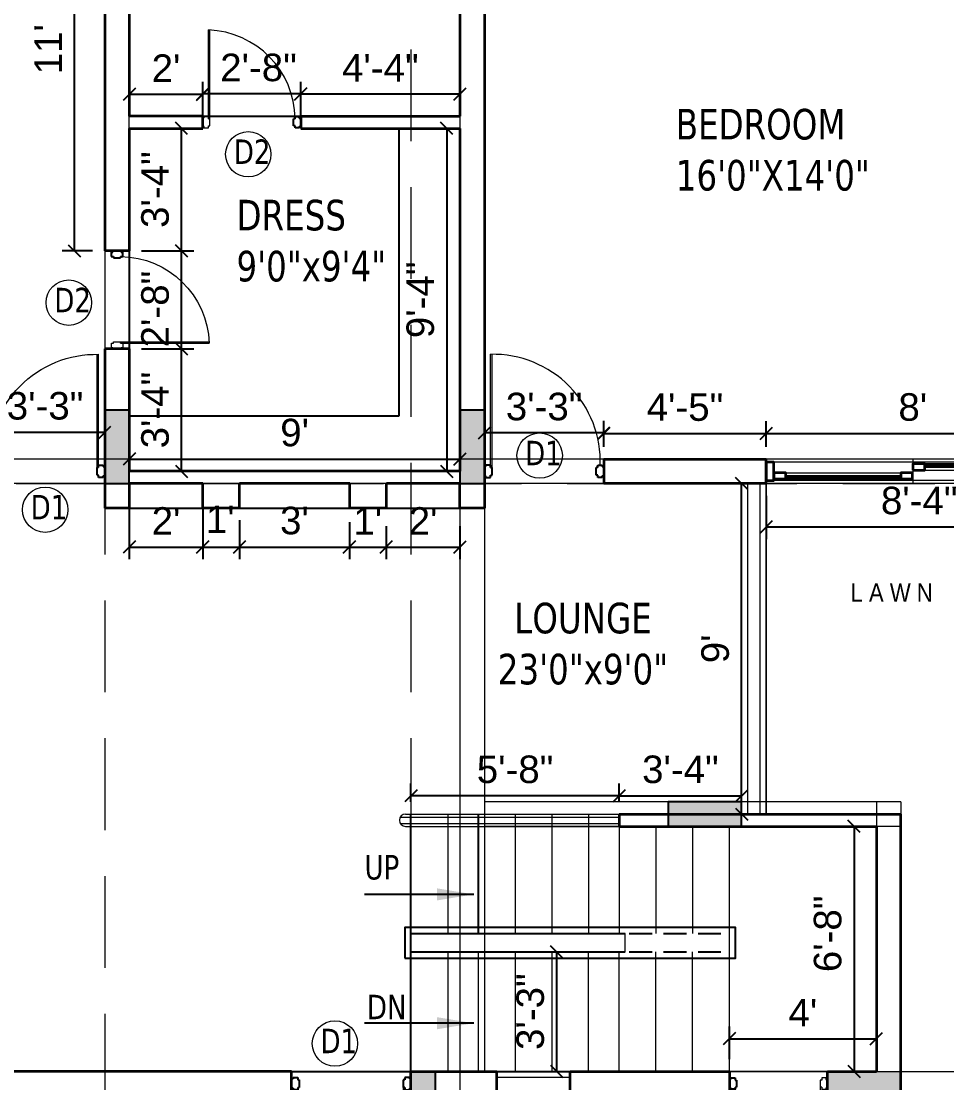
# Model space of a CAD drawing. Header units: inches. Extents: x 127248 to 130601, y 247968 to 250486.
# Drawn here: x 130085.7 to 130388, y 249843.5 to 250190.2 of the extents above; entities that cross this region are included whole.
import ezdxf

# ---------------------------------------------------------------- set-up
doc = ezdxf.new("R2010")
doc.units = ezdxf.units.IN
doc.header["$LTSCALE"] = 10
doc.header["$MEASUREMENT"] = 0
doc.header["$PDMODE"] = 35
doc.linetypes.add('DASHED2', pattern=[0.375, 0.25, -0.125])
doc.layers.get('0').update_dxf_attribs({"linetype": 'CONTINUOUS'})
doc.layers.get('Defpoints').update_dxf_attribs({"linetype": 'CONTINUOUS'})
for name, color, linetype, lineweight in [('beam', 1, 'CONTINUOUS', 20), ('elevation wall', 255, 'CONTINUOUS', 5), ('FACE LINE', 254, 'CONTINUOUS', 15), ('Frame', 35, 'CONTINUOUS', 25), ('l. trees plan', 94, 'CONTINUOUS', 18), ('wall final', 7, 'CONTINUOUS', 35), ('WALL HATCH', 250, 'CONTINUOUS', 35), ('walls', 7, 'CONTINUOUS', 15), ('window', 150, 'CONTINUOUS', 15)]:
    doc.layers.add(name, color=color, linetype=linetype, lineweight=lineweight)
for name, color, linetype, lineweight, true_color in [('dimention', 7, 'CONTINUOUS', 9, 0x242424), ('DOOR', 7, 'CONTINUOUS', 15, 0x994d00), ('glass window', 7, 'CONTINUOUS', 20, 0x148aff)]:
    doc.layers.add(name, color=color, linetype=linetype, lineweight=lineweight, true_color=true_color)
doc.layers.add('dimn', color=250, linetype='CONTINUOUS')
doc.layers.add('PRESENT', color=254, linetype='CONTINUOUS')
doc.styles.add('10', font='arial.ttf', dxfattribs={"height": 9})
doc.styles.add('SANJAY', font='impact.ttf', dxfattribs={"width": 0.9, "height": 18})
doc.dimstyles.new('FOOTING', dxfattribs={"dimscale": 4, "dimtxt": 18, "dimasz": 3, "dimexe": 1, "dimexo": 1, "dimgap": 2, "dimtad": 1, "dimdec": 0, "dimzin": 0, "dimdsep": 46, "dimlunit": 4, "dimtxsty": 'SANJAY', "dimblk": 'ARCHTICK', "dimcen": 0.09, "dimclrd": 8, "dimclre": 8, "dimclrt": 7, "dimaunit": 1, "dimazin": 0, "dimtfac": 1, "dimtdec": 0, "dimtofl": 0, "dimtmove": 0, "dimatfit": 0, "dimfxl": 1, "dimtolj": 1, "dimtzin": 0, "dimlwd": -1, "dimlwe": -1, "dimarcsym": 0})

# ---------------------------------------------------------------- blocks, each defined once
blk = doc.blocks.new('_ArchTick')
at = {"color": 0, "const_width": 0.15}
blk.add_lwpolyline([(-0.5, -0.5), (0.5, 0.5)], dxfattribs=at)
blk = doc.blocks.new('hgdb')
at = {"layer": 'DOOR'}
for p, q in [((136511.57, 254170.67), (136549.08, 254170.67)), ((136466.17, 254167.78), (136503.69, 254167.78)), ((136511.57, 254168.67), (136549.08, 254168.67)), ((136466.17, 254165.78), (136503.69, 254165.78))]:
    blk.add_line(p, q, dxfattribs=at)
at = {"layer": 'elevation wall'}
for p, q in [((136555.53, 254172.28), (136459.73, 254172.28)), ((136555.53, 254172.28), (136459.73, 254172.28)), ((136555.53, 254172.28), (136459.73, 254172.28)), ((136555.53, 254171.28), (136459.73, 254171.28)), ((136507.63, 254172.28), (136507.63, 254164.28)), ((136555.53, 254165.28), (136459.73, 254165.28)), ((136555.53, 254164.28), (136459.73, 254164.28)), ((136555.53, 254164.28), (136459.73, 254164.28)), ((136555.53, 254164.28), (136459.73, 254164.28))]:
    blk.add_line(p, q, dxfattribs=at)
at = {"layer": 'wall final'}
for points in [[(136459.73, 254165.28), (136462.26, 254165.28), (136462.26, 254171.28), (136459.73, 254171.28)], [(136507.67, 254168.67), (136511.57, 254168.67), (136511.57, 254170.67), (136507.67, 254170.67)], [(136552.97, 254170.78), (136549.07, 254170.78), (136549.07, 254168.78), (136552.97, 254168.78)], [(136555.51, 254171.28), (136552.99, 254171.28), (136552.99, 254165.28), (136555.51, 254165.28)], [(136462.28, 254165.78), (136466.17, 254165.78), (136466.17, 254167.78), (136462.28, 254167.78)], [(136503.69, 254165.78), (136507.59, 254165.78), (136507.59, 254167.78), (136503.69, 254167.78)]]:
    blk.add_lwpolyline(points, close=True, dxfattribs=at)
at = {"layer": 'walls', "color": 7}
for p, q in [((136459.73, 254164.28), (136459.73, 254172.28)), ((136555.53, 254164.28), (136555.53, 254172.28))]:
    blk.add_line(p, q, dxfattribs=at)
at = {"layer": 'window'}
for points in [[(136511.57, 254168.67), (136549.08, 254168.67), (136549.08, 254170.67), (136511.57, 254170.67)], [(136466.17, 254167.78), (136503.69, 254167.78), (136503.69, 254165.78), (136466.17, 254165.78)], [(136511.57, 254169.57), (136549.08, 254169.57), (136549.08, 254170.17), (136511.57, 254170.17)], [(136511.57, 254169.87), (136549.08, 254169.87), (136549.08, 254170.07), (136511.57, 254170.07)], [(136466.17, 254166.88), (136503.69, 254166.88), (136503.69, 254166.28), (136466.17, 254166.28)], [(136466.17, 254166.58), (136503.69, 254166.58), (136503.69, 254166.38), (136466.17, 254166.38)]]:
    blk.add_lwpolyline(points, close=True, dxfattribs=at)
blk = doc.blocks.new('_Oblique')
at = {"color": 0, "linetype": 'ByBlock', "lineweight": -2}
blk.add_line((-0.5, -0.5), (0.5, 0.5), dxfattribs=at)
blk = doc.blocks.new('*D57')
at = {"layer": 'Defpoints', "color": 0, "transparency": 16777216}
for p in [(130424.82, 250055.55), (130329.02, 250047.22), (130424.82, 250047.22)]:
    blk.add_point(p, dxfattribs=at)
at = {"layer": 'dimn', "color": 8, "transparency": 16777216}
for p, q in [((130329.02, 250051.22), (130329.02, 250059.55)), ((130424.82, 250051.22), (130424.82, 250059.55)), ((130329.02, 250055.55), (130424.82, 250055.55))]:
    blk.add_line(p, q, dxfattribs=at)
at = {"layer": 'dimn', "color": 8, "transparency": 16777216, "xscale": 4, "yscale": 4, "zscale": 4, "rotation": 180}
blk.add_blockref('_Oblique', (130329.02, 250055.55), dxfattribs=at)
at = {"layer": 'dimn', "color": 8, "transparency": 16777216, "xscale": 4, "yscale": 4, "zscale": 4}
blk.add_blockref('_Oblique', (130424.82, 250055.55), dxfattribs=at)
at = {"layer": 'dimn', "color": 181, "transparency": 16777216, "insert": (130376.92, 250064.15), "char_height": 9, "attachment_point": 5, "style": '10'}
blk.add_mtext("\\A1;8'", dxfattribs=at)
blk = doc.blocks.new('*D58')
at = {"layer": 'Defpoints', "color": 0, "transparency": 16777216}
for p in [(130329.02, 250055.55), (130276.01, 250047.22), (130329.02, 250047.22)]:
    blk.add_point(p, dxfattribs=at)
at = {"layer": 'dimn', "color": 8, "transparency": 16777216}
for p, q in [((130276.01, 250051.22), (130276.01, 250059.55)), ((130329.02, 250051.22), (130329.02, 250059.55)), ((130276.01, 250055.55), (130329.02, 250055.55))]:
    blk.add_line(p, q, dxfattribs=at)
at = {"layer": 'dimn', "color": 8, "transparency": 16777216, "xscale": 4, "yscale": 4, "zscale": 4, "rotation": 180}
blk.add_blockref('_Oblique', (130276.01, 250055.55), dxfattribs=at)
at = {"layer": 'dimn', "color": 8, "transparency": 16777216, "xscale": 4, "yscale": 4, "zscale": 4}
blk.add_blockref('_Oblique', (130329.02, 250055.55), dxfattribs=at)
at = {"layer": 'dimn', "color": 181, "transparency": 16777216, "insert": (130302.51, 250064.13), "char_height": 9, "attachment_point": 5, "style": '10'}
blk.add_mtext('\\A1;4\'-5"', dxfattribs=at)
blk = doc.blocks.new('*D59')
at = {"layer": 'Defpoints', "color": 0, "transparency": 16777216}
for p in [(130237.02, 250055.72), (130237.02, 250047.22), (130276.01, 250047.22)]:
    blk.add_point(p, dxfattribs=at)
at = {"layer": 'dimn', "color": 8, "transparency": 16777216}
for p, q in [((130237.02, 250051.22), (130237.02, 250059.72)), ((130276.01, 250051.22), (130276.01, 250059.72)), ((130276.01, 250055.72), (130237.02, 250055.72))]:
    blk.add_line(p, q, dxfattribs=at)
at = {"layer": 'dimn', "color": 8, "transparency": 16777216, "xscale": 4, "yscale": 4, "zscale": 4, "rotation": 180}
blk.add_blockref('_Oblique', (130237.02, 250055.72), dxfattribs=at)
at = {"layer": 'dimn', "color": 8, "transparency": 16777216, "xscale": 4, "yscale": 4, "zscale": 4}
blk.add_blockref('_Oblique', (130276.01, 250055.72), dxfattribs=at)
at = {"layer": 'dimn', "color": 181, "transparency": 16777216, "insert": (130256.51, 250064.31), "char_height": 9, "attachment_point": 5, "style": '10'}
blk.add_mtext('\\A1;3\'-3"', dxfattribs=at)
blk = doc.blocks.new('*D71')
at = {"layer": 'Defpoints', "color": 0, "transparency": 16777216}
for p in [(130365.02, 249857.88), (130317.02, 249847.22), (130365.02, 249847.22)]:
    blk.add_point(p, dxfattribs=at)
at = {"layer": 'dimn', "color": 8, "transparency": 16777216}
for p, q in [((130317.02, 249851.22), (130317.02, 249861.88)), ((130365.02, 249851.22), (130365.02, 249861.88)), ((130317.02, 249857.88), (130365.02, 249857.88))]:
    blk.add_line(p, q, dxfattribs=at)
at = {"layer": 'dimn', "color": 8, "transparency": 16777216, "xscale": 4, "yscale": 4, "zscale": 4, "rotation": 180}
blk.add_blockref('_Oblique', (130317.02, 249857.88), dxfattribs=at)
at = {"layer": 'dimn', "color": 8, "transparency": 16777216, "xscale": 4, "yscale": 4, "zscale": 4}
blk.add_blockref('_Oblique', (130365.02, 249857.88), dxfattribs=at)
at = {"layer": 'dimn', "color": 181, "transparency": 16777216, "insert": (130341.02, 249866.38), "char_height": 9, "attachment_point": 5, "style": '10'}
blk.add_mtext("\\A1;4'", dxfattribs=at)
blk = doc.blocks.new('*D72')
at = {"layer": 'Defpoints', "color": 0, "transparency": 16777216}
for p in [(130365.02, 249927.22), (130357.74, 249847.22), (130365.02, 249847.22)]:
    blk.add_point(p, dxfattribs=at)
at = {"layer": 'dimn', "color": 8, "transparency": 16777216}
for p, q in [((130361.02, 249927.22), (130353.74, 249927.22)), ((130357.74, 249927.22), (130357.74, 249847.22)), ((130361.02, 249847.22), (130353.74, 249847.22))]:
    blk.add_line(p, q, dxfattribs=at)
at = {"layer": 'dimn', "color": 8, "transparency": 16777216, "xscale": 4, "yscale": 4, "zscale": 4}
for p, rotation in [((130357.74, 249927.22), 90), ((130357.74, 249847.22), 270)]:
    blk.add_blockref('_Oblique', p, dxfattribs=dict(at, rotation=rotation))
at = {"layer": 'dimn', "color": 181, "transparency": 16777216, "insert": (130349.15, 249892.13), "char_height": 9, "attachment_point": 5, "rotation": 90, "style": '10'}
blk.add_mtext('\\A1;6\'-8"', dxfattribs=at)
blk = doc.blocks.new('*D73')
at = {"layer": 'Defpoints', "color": 0, "transparency": 16777216}
for p in [(130213.02, 249886.22), (130260.61, 249886.22), (130213.02, 249847.22)]:
    blk.add_point(p, dxfattribs=at)
at = {"layer": 'dimn', "color": 8, "transparency": 16777216}
for p, q in [((130217.02, 249886.22), (130264.61, 249886.22)), ((130260.61, 249847.22), (130260.61, 249886.22)), ((130217.02, 249847.22), (130264.61, 249847.22))]:
    blk.add_line(p, q, dxfattribs=at)
at = {"layer": 'dimn', "color": 8, "transparency": 16777216, "xscale": 4, "yscale": 4, "zscale": 4}
for p, rotation in [((130260.61, 249886.22), 90), ((130260.61, 249847.22), 270)]:
    blk.add_blockref('_Oblique', p, dxfattribs=dict(at, rotation=rotation))
at = {"layer": 'dimn', "color": 181, "transparency": 16777216, "insert": (130252.01, 249866.72), "char_height": 9, "attachment_point": 5, "rotation": 90, "style": '10'}
blk.add_mtext('\\A1;3\'-3"', dxfattribs=at)
blk = doc.blocks.new('*D74')
at = {"layer": 'Defpoints', "color": 0, "transparency": 16777216}
for p in [(130213.02, 249937.22), (130213.02, 249931.22), (130281.02, 249931.22)]:
    blk.add_point(p, dxfattribs=at)
at = {"layer": 'dimn', "color": 8, "transparency": 16777216}
for p, q in [((130213.02, 249935.22), (130213.02, 249941.22)), ((130281.02, 249935.22), (130281.02, 249941.22)), ((130281.02, 249937.22), (130213.02, 249937.22))]:
    blk.add_line(p, q, dxfattribs=at)
at = {"layer": 'dimn', "color": 8, "transparency": 16777216, "xscale": 4, "yscale": 4, "zscale": 4, "rotation": 180}
blk.add_blockref('_Oblique', (130213.02, 249937.22), dxfattribs=at)
at = {"layer": 'dimn', "color": 8, "transparency": 16777216, "xscale": 4, "yscale": 4, "zscale": 4}
blk.add_blockref('_Oblique', (130281.02, 249937.22), dxfattribs=at)
at = {"layer": 'dimn', "color": 181, "transparency": 16777216, "insert": (130247.02, 249945.81), "char_height": 9, "attachment_point": 5, "style": '10'}
blk.add_mtext('\\A1;5\'-8"', dxfattribs=at)
blk = doc.blocks.new('frame')
at = {"layer": 'Frame'}
for p, q in [((127209.08, 247586.17), (127209.08, 247583.17)), ((127209.58, 247586.17), (127209.08, 247586.17)), ((127209.58, 247586.67), (127209.58, 247586.17)), ((127209.58, 247586.67), (127211.08, 247586.67)), ((127211.08, 247586.67), (127211.08, 247585.92)), ((127211.08, 247585.92), (127211.58, 247585.92)), ((127211.58, 247585.92), (127211.58, 247583.42)), ((127209.58, 247583.17), (127209.08, 247583.17)), ((127209.58, 247583.17), (127209.58, 247582.67)), ((127211.08, 247582.67), (127209.58, 247582.67)), ((127211.08, 247583.42), (127211.08, 247582.67)), ((127211.08, 247583.42), (127211.58, 247583.42))]:
    blk.add_line(p, q, dxfattribs=at)
blk = doc.blocks.new('DSGS')
at = {"layer": 'DOOR'}
for p, q in [((145848.8, 255487.06), (145848.8, 255516.05)), ((145848.8, 255487.06), (145848.8, 255516.05)), ((145849.27, 255487.06), (145849.27, 255516.05)), ((145849.27, 255487.06), (145849.27, 255516.05)), ((145846.94, 255484.51), (145846.94, 255487.3)), ((145847.41, 255487.3), (145846.94, 255487.3)), ((145847.41, 255487.3), (145847.41, 255487.76)), ((145848.8, 255487.76), (145847.41, 255487.76)), ((145848.8, 255487.06), (145848.8, 255487.76)), ((145848.8, 255487.06), (145849.27, 255487.06)), ((145848.8, 255484.05), (145848.8, 255484.74)), ((145848.8, 255484.74), (145849.27, 255484.74)), ((145849.27, 255484.74), (145849.27, 255487.06)), ((145847.41, 255484.51), (145846.94, 255484.51)), ((145847.41, 255484.05), (145847.41, 255484.51)), ((145847.41, 255484.05), (145848.8, 255484.05))]:
    blk.add_line(p, q, dxfattribs=at)
blk.add_arc((145847.73, 255486.71), 29.36, 0.6988, 87.9023, dxfattribs=at)
blk.add_arc((145847.73, 255486.71), 29.36, 0.6988, 87.9023, dxfattribs=at)
at = {"layer": 'DOOR', "xscale": 0.928183188836556, "yscale": 0.928183188836556, "zscale": 0.928183188836556, "rotation": 180}
blk.add_blockref('frame', (263952.27, 485289.83), dxfattribs=at)
blk = doc.blocks.new('rgg')
at = {"layer": 'DOOR'}
for p, q in [((137132.11, 254652.55), (137132.11, 254615.6)), ((137132.61, 254652.55), (137132.61, 254615.6))]:
    blk.add_line(p, q, dxfattribs=at)
blk.add_arc((137131.87, 254650.7), 35.11, 177.8373, 271.2029, dxfattribs=at)
at = {"layer": 'DOOR', "xscale": 1.005382328876294, "yscale": 1.005382328876294, "zscale": 1.005382328876294}
blk.add_blockref('frame', (9201.86, 5736.55), dxfattribs=at)
at = {"layer": 'DOOR', "extrusion": (0, 0, -1), "xscale": 1.005382328876294, "yscale": 1.005382328876294, "zscale": -1.005382328905398}
blk.add_blockref('frame', (-265028.38, 5736.55), dxfattribs=at)
blk = doc.blocks.new('*D96')
at = {"layer": 'Defpoints', "color": 0, "transparency": 16777216}
for p in [(130145.02, 250166.37), (130121.02, 250155.22), (130145.02, 250155.22)]:
    blk.add_point(p, dxfattribs=at)
at = {"layer": 'dimn', "color": 8, "transparency": 16777216}
for p, q in [((130121.02, 250159.22), (130121.02, 250170.37)), ((130145.02, 250159.22), (130145.02, 250170.37)), ((130121.02, 250166.37), (130145.02, 250166.37))]:
    blk.add_line(p, q, dxfattribs=at)
at = {"layer": 'dimn', "color": 8, "transparency": 16777216, "xscale": 4, "yscale": 4, "zscale": 4, "rotation": 180}
blk.add_blockref('_Oblique', (130121.02, 250166.37), dxfattribs=at)
at = {"layer": 'dimn', "color": 8, "transparency": 16777216, "xscale": 4, "yscale": 4, "zscale": 4}
blk.add_blockref('_Oblique', (130145.02, 250166.37), dxfattribs=at)
at = {"layer": 'dimn', "color": 181, "transparency": 16777216, "insert": (130133.02, 250174.88), "char_height": 9, "attachment_point": 5, "style": '10'}
blk.add_mtext("\\A1;2'", dxfattribs=at)
blk = doc.blocks.new('*D97')
at = {"layer": 'Defpoints', "color": 0, "transparency": 16777216}
for p in [(130229.02, 250166.47), (130177.02, 250155.22), (130229.02, 250155.22)]:
    blk.add_point(p, dxfattribs=at)
at = {"layer": 'dimn', "color": 8, "transparency": 16777216}
for p, q in [((130177.02, 250159.22), (130177.02, 250170.47)), ((130229.02, 250159.22), (130229.02, 250170.47)), ((130177.02, 250166.47), (130229.02, 250166.47))]:
    blk.add_line(p, q, dxfattribs=at)
at = {"layer": 'dimn', "color": 8, "transparency": 16777216, "xscale": 4, "yscale": 4, "zscale": 4, "rotation": 180}
blk.add_blockref('_Oblique', (130177.02, 250166.47), dxfattribs=at)
at = {"layer": 'dimn', "color": 8, "transparency": 16777216, "xscale": 4, "yscale": 4, "zscale": 4}
blk.add_blockref('_Oblique', (130229.02, 250166.47), dxfattribs=at)
at = {"layer": 'dimn', "color": 181, "transparency": 16777216, "insert": (130203.02, 250174.97), "char_height": 9, "attachment_point": 5, "style": '10'}
blk.add_mtext('\\A1;4\'-4"', dxfattribs=at)
blk = doc.blocks.new('*D98')
at = {"layer": 'Defpoints', "color": 0, "transparency": 16777216}
for p in [(130113.02, 250246.9), (130103.07, 250115.22), (130113.02, 250115.22)]:
    blk.add_point(p, dxfattribs=at)
at = {"layer": 'dimn', "color": 8, "transparency": 16777216}
for p, q in [((130109.02, 250246.9), (130099.07, 250246.9)), ((130103.07, 250246.9), (130103.07, 250115.22)), ((130109.02, 250115.22), (130099.07, 250115.22))]:
    blk.add_line(p, q, dxfattribs=at)
at = {"layer": 'dimn', "color": 8, "transparency": 16777216, "xscale": 4, "yscale": 4, "zscale": 4}
for p, rotation in [((130103.07, 250246.9), 90), ((130103.07, 250115.22), 270)]:
    blk.add_blockref('_Oblique', p, dxfattribs=dict(at, rotation=rotation))
at = {"layer": 'dimn', "color": 181, "transparency": 16777216, "insert": (130094.55, 250181.06), "char_height": 9, "attachment_point": 5, "rotation": 90, "style": '10'}
blk.add_mtext("\\A1;11'", dxfattribs=at)
blk = doc.blocks.new('*D99')
at = {"layer": 'Defpoints', "color": 0, "transparency": 16777216}
for p in [(130121.02, 250083.22), (130138.07, 250083.22), (130121.02, 250043.22)]:
    blk.add_point(p, dxfattribs=at)
at = {"layer": 'dimn', "color": 8, "transparency": 16777216}
for p, q in [((130125.02, 250083.22), (130142.07, 250083.22)), ((130138.07, 250043.22), (130138.07, 250083.22)), ((130125.02, 250043.22), (130142.07, 250043.22))]:
    blk.add_line(p, q, dxfattribs=at)
at = {"layer": 'dimn', "color": 8, "transparency": 16777216, "xscale": 4, "yscale": 4, "zscale": 4}
for p, rotation in [((130138.07, 250083.22), 90), ((130138.07, 250043.22), 270)]:
    blk.add_blockref('_Oblique', p, dxfattribs=dict(at, rotation=rotation))
at = {"layer": 'dimn', "color": 181, "transparency": 16777216, "insert": (130129.47, 250063.22), "char_height": 9, "attachment_point": 5, "rotation": 90, "style": '10'}
blk.add_mtext('\\A1;3\'-4"', dxfattribs=at)
blk = doc.blocks.new('*D100')
at = {"layer": 'Defpoints', "color": 0, "transparency": 16777216}
for p in [(130121.02, 250115.22), (130138.07, 250115.22), (130121.02, 250083.22)]:
    blk.add_point(p, dxfattribs=at)
at = {"layer": 'dimn', "color": 8, "transparency": 16777216}
for p, q in [((130125.02, 250115.22), (130142.07, 250115.22)), ((130138.07, 250083.22), (130138.07, 250115.22)), ((130125.02, 250083.22), (130142.07, 250083.22))]:
    blk.add_line(p, q, dxfattribs=at)
at = {"layer": 'dimn', "color": 8, "transparency": 16777216, "xscale": 4, "yscale": 4, "zscale": 4}
for p, rotation in [((130138.07, 250115.22), 90), ((130138.07, 250083.22), 270)]:
    blk.add_blockref('_Oblique', p, dxfattribs=dict(at, rotation=rotation))
at = {"layer": 'dimn', "color": 181, "transparency": 16777216, "insert": (130129.47, 250096.2), "char_height": 9, "attachment_point": 5, "rotation": 90, "style": '10'}
blk.add_mtext('\\A1;2\'-8"', dxfattribs=at)
blk = doc.blocks.new('*D102')
at = {"layer": 'Defpoints', "color": 0, "transparency": 16777216}
for p in [(130113.02, 250055.95), (130074.02, 250047.22), (130113.02, 250047.22)]:
    blk.add_point(p, dxfattribs=at)
at = {"layer": 'dimn', "color": 8, "transparency": 16777216}
for p, q in [((130074.02, 250051.22), (130074.02, 250059.95)), ((130113.02, 250051.22), (130113.02, 250059.95)), ((130074.02, 250055.95), (130113.02, 250055.95))]:
    blk.add_line(p, q, dxfattribs=at)
at = {"layer": 'dimn', "color": 8, "transparency": 16777216, "xscale": 4, "yscale": 4, "zscale": 4, "rotation": 180}
blk.add_blockref('_Oblique', (130074.02, 250055.95), dxfattribs=at)
at = {"layer": 'dimn', "color": 8, "transparency": 16777216, "xscale": 4, "yscale": 4, "zscale": 4}
blk.add_blockref('_Oblique', (130113.02, 250055.95), dxfattribs=at)
at = {"layer": 'dimn', "color": 181, "transparency": 16777216, "insert": (130093.52, 250064.55), "char_height": 9, "attachment_point": 5, "style": '10'}
blk.add_mtext('\\A1;3\'-3"', dxfattribs=at)
blk = doc.blocks.new('*D103')
at = {"layer": 'Defpoints', "color": 0, "transparency": 16777216}
for p in [(130321.02, 249937.22), (130281.02, 249931.22), (130321.02, 249931.22)]:
    blk.add_point(p, dxfattribs=at)
at = {"layer": 'dimn', "color": 8, "transparency": 16777216}
for p, q in [((130281.02, 249935.22), (130281.02, 249941.22)), ((130321.02, 249935.22), (130321.02, 249941.22)), ((130281.02, 249937.22), (130321.02, 249937.22))]:
    blk.add_line(p, q, dxfattribs=at)
at = {"layer": 'dimn', "color": 8, "transparency": 16777216, "xscale": 4, "yscale": 4, "zscale": 4, "rotation": 180}
blk.add_blockref('_Oblique', (130281.02, 249937.22), dxfattribs=at)
at = {"layer": 'dimn', "color": 8, "transparency": 16777216, "xscale": 4, "yscale": 4, "zscale": 4}
blk.add_blockref('_Oblique', (130321.02, 249937.22), dxfattribs=at)
at = {"layer": 'dimn', "color": 181, "transparency": 16777216, "insert": (130301.02, 249945.81), "char_height": 9, "attachment_point": 5, "style": '10'}
blk.add_mtext('\\A1;3\'-4"', dxfattribs=at)
blk = doc.blocks.new('*D108')
at = {"layer": 'Defpoints', "color": 0, "transparency": 16777216}
for p in [(130329.02, 250039.22), (130429.02, 250039.22), (130429.02, 250025.02)]:
    blk.add_point(p, dxfattribs=at)
at = {"layer": 'dimn', "color": 8, "transparency": 16777216}
for p, q in [((130329.02, 250035.22), (130329.02, 250021.02)), ((130429.02, 250035.22), (130429.02, 250021.02)), ((130329.02, 250025.02), (130429.02, 250025.02))]:
    blk.add_line(p, q, dxfattribs=at)
at = {"layer": 'dimn', "color": 8, "transparency": 16777216, "xscale": 4, "yscale": 4, "zscale": 4, "rotation": 180}
blk.add_blockref('_Oblique', (130329.02, 250025.02), dxfattribs=at)
at = {"layer": 'dimn', "color": 8, "transparency": 16777216, "xscale": 4, "yscale": 4, "zscale": 4}
blk.add_blockref('_Oblique', (130429.02, 250025.02), dxfattribs=at)
at = {"layer": 'dimn', "color": 181, "transparency": 16777216, "insert": (130379.02, 250033.61), "char_height": 9, "attachment_point": 5, "style": '10'}
blk.add_mtext('\\A1;8\'-4"', dxfattribs=at)
blk = doc.blocks.new('*D216')
at = {"layer": 'Defpoints', "color": 0, "transparency": 16777216}
for p in [(130138.07, 250155.22), (130139.6, 250155.22), (130138.07, 250115.22)]:
    blk.add_point(p, dxfattribs=at)
at = {"layer": 'dimn', "color": 8, "transparency": 16777216}
for p, q in [((130135.6, 250155.22), (130134.07, 250155.22)), ((130138.07, 250115.22), (130138.07, 250155.22))]:
    blk.add_line(p, q, dxfattribs=at)
at = {"layer": 'dimn', "color": 8, "transparency": 16777216, "xscale": 4, "yscale": 4, "zscale": 4}
for p, rotation in [((130138.07, 250155.22), 90), ((130138.07, 250115.22), 270)]:
    blk.add_blockref('_Oblique', p, dxfattribs=dict(at, rotation=rotation))
at = {"layer": 'dimn', "color": 181, "transparency": 16777216, "insert": (130129.47, 250135.22), "char_height": 9, "attachment_point": 5, "rotation": 90, "style": '10'}
blk.add_mtext('\\A1;3\'-4"', dxfattribs=at)
blk = doc.blocks.new('*D217')
at = {"layer": 'Defpoints', "color": 0, "transparency": 16777216}
for p in [(130145.02, 250166.47), (130177.02, 250160.47), (130145.02, 250158.61)]:
    blk.add_point(p, dxfattribs=at)
at = {"layer": 'dimn', "color": 8, "transparency": 16777216}
for p, q in [((130145.02, 250162.61), (130145.02, 250170.47)), ((130177.02, 250164.47), (130177.02, 250170.47)), ((130177.02, 250166.47), (130145.02, 250166.47))]:
    blk.add_line(p, q, dxfattribs=at)
at = {"layer": 'dimn', "color": 8, "transparency": 16777216, "xscale": 4, "yscale": 4, "zscale": 4, "rotation": 180}
blk.add_blockref('_Oblique', (130145.02, 250166.47), dxfattribs=at)
at = {"layer": 'dimn', "color": 8, "transparency": 16777216, "xscale": 4, "yscale": 4, "zscale": 4}
blk.add_blockref('_Oblique', (130177.02, 250166.47), dxfattribs=at)
at = {"layer": 'dimn', "color": 181, "transparency": 16777216, "insert": (130163.23, 250175.07), "char_height": 9, "attachment_point": 5, "style": '10'}
blk.add_mtext('\\A1;2\'-8"', dxfattribs=at)
blk = doc.blocks.new('*D218')
at = {"layer": 'Defpoints', "color": 0, "transparency": 16777216}
for p in [(130229.02, 250155.22), (130224.69, 250043.22), (130229.02, 250043.22)]:
    blk.add_point(p, dxfattribs=at)
at = {"layer": 'dimn', "color": 8, "transparency": 16777216}
for p, q in [((130225.02, 250155.22), (130220.69, 250155.22)), ((130224.69, 250155.22), (130224.69, 250043.22)), ((130225.02, 250043.22), (130220.69, 250043.22))]:
    blk.add_line(p, q, dxfattribs=at)
at = {"layer": 'dimn', "color": 8, "transparency": 16777216, "xscale": 4, "yscale": 4, "zscale": 4}
for p, rotation in [((130224.69, 250155.22), 90), ((130224.69, 250043.22), 270)]:
    blk.add_blockref('_Oblique', p, dxfattribs=dict(at, rotation=rotation))
at = {"layer": 'dimn', "color": 181, "transparency": 16777216, "insert": (130216.1, 250099.22), "char_height": 9, "attachment_point": 5, "rotation": 90, "style": '10'}
blk.add_mtext('\\A1;9\'-4"', dxfattribs=at)
blk = doc.blocks.new('*D219')
at = {"layer": 'Defpoints', "color": 0, "transparency": 16777216}
for p in [(130229.02, 250047.22), (130121.02, 250043.22), (130229.02, 250043.22)]:
    blk.add_point(p, dxfattribs=at)
at = {"layer": 'dimn', "color": 8, "transparency": 16777216}
for p, q in [((130121.02, 250047.22), (130121.02, 250051.22)), ((130229.02, 250047.22), (130229.02, 250051.22)), ((130121.02, 250047.22), (130229.02, 250047.22))]:
    blk.add_line(p, q, dxfattribs=at)
at = {"layer": 'dimn', "color": 8, "transparency": 16777216, "xscale": 4, "yscale": 4, "zscale": 4, "rotation": 180}
blk.add_blockref('_Oblique', (130121.02, 250047.22), dxfattribs=at)
at = {"layer": 'dimn', "color": 8, "transparency": 16777216, "xscale": 4, "yscale": 4, "zscale": 4}
blk.add_blockref('_Oblique', (130229.02, 250047.22), dxfattribs=at)
at = {"layer": 'dimn', "color": 181, "transparency": 16777216, "insert": (130175.02, 250055.81), "char_height": 9, "attachment_point": 5, "style": '10'}
blk.add_mtext("\\A1;9'", dxfattribs=at)
blk = doc.blocks.new('*D220')
at = {"layer": 'Defpoints', "color": 0, "transparency": 16777216}
for p in [(130121.02, 250039.22), (130145.02, 250038.7), (130145.02, 250018.47)]:
    blk.add_point(p, dxfattribs=at)
at = {"layer": 'dimn', "color": 8, "transparency": 16777216}
for p, q in [((130121.02, 250035.22), (130121.02, 250014.47)), ((130145.02, 250034.7), (130145.02, 250014.47)), ((130121.02, 250018.47), (130145.02, 250018.47))]:
    blk.add_line(p, q, dxfattribs=at)
at = {"layer": 'dimn', "color": 8, "transparency": 16777216, "xscale": 4, "yscale": 4, "zscale": 4, "rotation": 180}
blk.add_blockref('_Oblique', (130121.02, 250018.47), dxfattribs=at)
at = {"layer": 'dimn', "color": 8, "transparency": 16777216, "xscale": 4, "yscale": 4, "zscale": 4}
blk.add_blockref('_Oblique', (130145.02, 250018.47), dxfattribs=at)
at = {"layer": 'dimn', "color": 181, "transparency": 16777216, "insert": (130133.02, 250026.99), "char_height": 9, "attachment_point": 5, "style": '10'}
blk.add_mtext("\\A1;2'", dxfattribs=at)
blk = doc.blocks.new('*D221')
at = {"layer": 'Defpoints', "color": 0, "transparency": 16777216}
for p in [(130145.02, 250038.7), (130157.02, 250031.22), (130157.02, 250018.47)]:
    blk.add_point(p, dxfattribs=at)
at = {"layer": 'dimn', "color": 8, "transparency": 16777216}
for p, q in [((130145.02, 250034.7), (130145.02, 250014.47)), ((130157.02, 250027.22), (130157.02, 250014.47)), ((130145.02, 250018.47), (130157.02, 250018.47))]:
    blk.add_line(p, q, dxfattribs=at)
at = {"layer": 'dimn', "color": 8, "transparency": 16777216, "xscale": 4, "yscale": 4, "zscale": 4, "rotation": 180}
blk.add_blockref('_Oblique', (130145.02, 250018.47), dxfattribs=at)
at = {"layer": 'dimn', "color": 8, "transparency": 16777216, "xscale": 4, "yscale": 4, "zscale": 4}
blk.add_blockref('_Oblique', (130157.02, 250018.47), dxfattribs=at)
at = {"layer": 'dimn', "color": 181, "transparency": 16777216, "insert": (130150.73, 250027.52), "char_height": 9, "attachment_point": 5, "style": '10'}
blk.add_mtext("\\A1;1'", dxfattribs=at)
blk = doc.blocks.new('*D222')
at = {"layer": 'Defpoints', "color": 0, "transparency": 16777216}
for p in [(130157.02, 250031.22), (130192.89, 250030.55), (130192.89, 250018.47)]:
    blk.add_point(p, dxfattribs=at)
at = {"layer": 'dimn', "color": 8, "transparency": 16777216}
for p, q in [((130157.02, 250027.22), (130157.02, 250014.47)), ((130192.89, 250026.55), (130192.89, 250014.47)), ((130157.02, 250018.47), (130192.89, 250018.47))]:
    blk.add_line(p, q, dxfattribs=at)
at = {"layer": 'dimn', "color": 8, "transparency": 16777216, "xscale": 4, "yscale": 4, "zscale": 4, "rotation": 180}
blk.add_blockref('_Oblique', (130157.02, 250018.47), dxfattribs=at)
at = {"layer": 'dimn', "color": 8, "transparency": 16777216, "xscale": 4, "yscale": 4, "zscale": 4}
blk.add_blockref('_Oblique', (130192.89, 250018.47), dxfattribs=at)
at = {"layer": 'dimn', "color": 181, "transparency": 16777216, "insert": (130174.96, 250027.07), "char_height": 9, "attachment_point": 5, "style": '10'}
blk.add_mtext("\\A1;3'", dxfattribs=at)
blk = doc.blocks.new('*D223')
at = {"layer": 'Defpoints', "color": 0, "transparency": 16777216}
for p in [(130192.89, 250030.55), (130204.93, 250029.31), (130204.93, 250018.47)]:
    blk.add_point(p, dxfattribs=at)
at = {"layer": 'dimn', "color": 8, "transparency": 16777216}
for p, q in [((130192.89, 250026.55), (130192.89, 250014.47)), ((130204.93, 250025.31), (130204.93, 250014.47)), ((130192.89, 250018.47), (130204.93, 250018.47))]:
    blk.add_line(p, q, dxfattribs=at)
at = {"layer": 'dimn', "color": 8, "transparency": 16777216, "xscale": 4, "yscale": 4, "zscale": 4, "rotation": 180}
blk.add_blockref('_Oblique', (130192.89, 250018.47), dxfattribs=at)
at = {"layer": 'dimn', "color": 8, "transparency": 16777216, "xscale": 4, "yscale": 4, "zscale": 4}
blk.add_blockref('_Oblique', (130204.93, 250018.47), dxfattribs=at)
at = {"layer": 'dimn', "color": 181, "transparency": 16777216, "insert": (130198.91, 250026.99), "char_height": 9, "attachment_point": 5, "style": '10'}
blk.add_mtext("\\A1;1'", dxfattribs=at)
blk = doc.blocks.new('*D224')
at = {"layer": 'Defpoints', "color": 0, "transparency": 16777216}
for p in [(130204.93, 250029.31), (130229.02, 250029.31), (130229.02, 250018.47)]:
    blk.add_point(p, dxfattribs=at)
at = {"layer": 'dimn', "color": 8, "transparency": 16777216}
for p, q in [((130204.93, 250025.31), (130204.93, 250014.47)), ((130229.02, 250025.31), (130229.02, 250014.47)), ((130204.93, 250018.47), (130229.02, 250018.47))]:
    blk.add_line(p, q, dxfattribs=at)
at = {"layer": 'dimn', "color": 8, "transparency": 16777216, "xscale": 4, "yscale": 4, "zscale": 4, "rotation": 180}
blk.add_blockref('_Oblique', (130204.93, 250018.47), dxfattribs=at)
at = {"layer": 'dimn', "color": 8, "transparency": 16777216, "xscale": 4, "yscale": 4, "zscale": 4}
blk.add_blockref('_Oblique', (130229.02, 250018.47), dxfattribs=at)
at = {"layer": 'dimn', "color": 181, "transparency": 16777216, "insert": (130216.97, 250026.99), "char_height": 9, "attachment_point": 5, "style": '10'}
blk.add_mtext("\\A1;2'", dxfattribs=at)
blk = doc.blocks.new('*D255')
at = {"layer": 'Defpoints', "color": 0, "transparency": 16777216}
for p in [(130310.99, 250039.22), (130321.02, 250039.22), (130312.97, 249931.22)]:
    blk.add_point(p, dxfattribs=at)
at = {"layer": 'dimn', "color": 8, "transparency": 16777216}
for p, q in [((130314.99, 250039.22), (130325.02, 250039.22)), ((130321.02, 249931.22), (130321.02, 250039.22)), ((130316.97, 249931.22), (130325.02, 249931.22))]:
    blk.add_line(p, q, dxfattribs=at)
at = {"layer": 'dimn', "color": 8, "transparency": 16777216, "xscale": 4, "yscale": 4, "zscale": 4}
for p, rotation in [((130321.02, 250039.22), 90), ((130321.02, 249931.22), 270)]:
    blk.add_blockref('_Oblique', p, dxfattribs=dict(at, rotation=rotation))
at = {"layer": 'dimn', "color": 181, "transparency": 16777216, "insert": (130312.42, 249985.22), "char_height": 9, "attachment_point": 5, "rotation": 90, "style": '10'}
blk.add_mtext("\\A1;9'", dxfattribs=at)
blk = doc.blocks.new('25')
at = {"layer": 'dimn'}
h = blk.add_hatch(color=1, dxfattribs=at)
h.set_gradient(color1=(255, 0, 0), color2=(209, 0, 0), one_color=1, tint=0.41)
h.paths.add_polyline_path([(123975.35, 250765.5), (123983.35, 250765.5), (123983.35, 250789.5), (123975.35, 250789.5)])
blk.add_lwpolyline([(123975.35, 250765.5), (123983.35, 250765.5), (123983.35, 250789.5), (123975.35, 250789.5)], close=True, dxfattribs=at)
blk = doc.blocks.new('32')
at = {"layer": 'dimn'}
for p in [(3978.81, 531.03), (4094.81, 531.03), (4078.81, 315.03)]:
    blk.add_blockref('25', p, dxfattribs=at)
at = {"layer": 'dimn', "rotation": 270}
blk.add_blockref('25', (-122627.34, 375167.88), dxfattribs=at)

msp = doc.modelspace()

# ---------------------------------------------------------------- hatches: boundary and pattern name
at = {"layer": 'beam', "ltscale": 0.1}
msp.add_hatch(color=256, dxfattribs=at).paths.add_polyline_path([(130349.02, 249847.22), (130349.02, 249835.22), (130373.02, 249835.22), (130373.02, 249847.22)])

# ---------------------------------------------------------------- linework, layer by layer
for p, q in [((130229.02, 250331.22), (130229.02, 249847.22)), ((130237.02, 250331.22), (130237.02, 249847.22)), ((130113.02, 250247.06), (130113.02, 250047.22)), ((130121.02, 250047.22), (130121.02, 250247.07)), ((130437.02, 250047.22), (129909.02, 250047.22)), ((130437.02, 250039.22), (129909.02, 250039.22)), ((130321.02, 250039.22), (130321.02, 249931.22)), ((130329.02, 250039.22), (130329.02, 249931.22)), ((130373.02, 249935.22), (130237.02, 249935.22)), ((130365.02, 249935.22), (130365.02, 249847.22)), ((130373.02, 249935.22), (130373.02, 249847.22)), ((130373.02, 249927.22), (130237.02, 249927.22)), ((129897.02, 249847.22), (130437.02, 249847.22))]:
    msp.add_line(p, q, dxfattribs=at)
msp.add_lwpolyline([(130349.02, 249835.22), (130349.02, 249847.22), (130373.02, 249847.22), (130373.02, 249835.22)], close=True, dxfattribs=at)
at = {"layer": 'dimention', "linetype": 'Continuous'}
for centre in [(130159.88, 250146.75), (130101.26, 250098.29)]:
    msp.add_circle(centre, 7.41, dxfattribs=at)
at = {"layer": 'elevation wall'}
for p, q in [((130225.02, 249931.22), (130225.02, 249892.22)), ((130247.02, 249931.22), (130247.02, 249892.22)), ((130259.02, 249931.22), (130259.02, 249892.22)), ((130271.02, 249931.22), (130271.02, 249892.22)), ((130281.02, 249927.22), (130281.02, 249892.22)), ((130293.02, 249927.22), (130293.02, 249892.22)), ((130305.02, 249927.22), (130305.02, 249892.22)), ((130317.02, 249847.22), (130317.02, 249927.22)), ((130225.02, 249886.22), (130225.02, 249847.22)), ((130235.02, 249886.22), (130235.02, 249847.22)), ((130247.02, 249886.22), (130247.02, 249847.22)), ((130259.02, 249886.22), (130259.02, 249847.22)), ((130271.02, 249847.22), (130271.02, 249886.22)), ((130281.02, 249847.22), (130281.02, 249886.22)), ((130293.02, 249847.22), (130293.02, 249886.22)), ((130305.02, 249847.22), (130305.02, 249886.22))]:
    msp.add_line(p, q, dxfattribs=at)
msp.add_arc((130211.23, 249929.22), 2, 90, 270, dxfattribs=at)
at = {"layer": 'FACE LINE', "color": 54, "linetype": 'DASHED2', "ltscale": 12, "true_color": 0xa8a800}
for p, q in [((130113.02, 250406.02), (130113.02, 249323.24)), ((130213.02, 250406.02), (130213.02, 249323.24)), ((130229.02, 250406.02), (130229.02, 249323.24)), ((129769.07, 250039.22), (130489.72, 250039.22)), ((129769.07, 249847.22), (130489.72, 249847.22))]:
    msp.add_line(p, q, dxfattribs=at)
at = {"layer": 'glass window'}
for p, q in [((130321.02, 249931.22), (130321.02, 250039.22)), ((130323.02, 249931.22), (130323.02, 250039.22)), ((130327.02, 249931.22), (130327.02, 250039.22)), ((130329.02, 249931.22), (130329.02, 250039.22)), ((130209.49, 249930.22), (130281.02, 249930.22)), ((130211.23, 249931.22), (130281.02, 249931.22)), ((130209.49, 249928.22), (130281.02, 249928.22)), ((130211.23, 249927.22), (130281.02, 249927.22)), ((130265.02, 249847.22), (130241.02, 249847.22)), ((130265.02, 249845.22), (130241.02, 249845.22))]:
    msp.add_line(p, q, dxfattribs=at)
at = {"layer": 'l. trees plan'}
msp.add_line((130349.02, 249847.22), (130317.02, 249847.22), dxfattribs=at)
msp.add_lwpolyline([(130213.02, 249886.22), (130283.02, 249886.22), (130283.02, 249892.22), (130213.02, 249892.22)], close=True, dxfattribs=at)
at = {"layer": 'PRESENT', "color": 9}
for p, q in [((130145.02, 250159.22), (130177.02, 250159.22)), ((130209.02, 250155.22), (130209.02, 250061.22)), ((130121.02, 250115.22), (130121.02, 250083.22)), ((130209.02, 250061.22), (130121.02, 250061.22)), ((130121.02, 250031.22), (130145.02, 250031.22)), ((130157.02, 250031.22), (130193.02, 250031.22)), ((130205.02, 250031.22), (130229.02, 250031.22)), ((130213.02, 249847.22), (130213.02, 249931.22)), ((130235.02, 249931.22), (130235.02, 249892.22)), ((130289.02, 249931.22), (130305.02, 249931.22)), ((130213.02, 249892.22), (130283.02, 249892.22)), ((130213.02, 249886.22), (130283.02, 249886.22))]:
    msp.add_line(p, q, dxfattribs=at)
at = {"layer": 'PRESENT', "color": 9, "linetype": 'DASHED2', "ltscale": 3}
for p, q in [((130273.02, 249892.22), (130317.02, 249892.22)), ((130273.02, 249886.22), (130317.02, 249886.22))]:
    msp.add_line(p, q, dxfattribs=at)
at = {"layer": 'PRESENT'}
msp.add_line((130174.02, 249847.22), (130213.02, 249847.22), dxfattribs=at)
at = {"layer": 'PRESENT', "color": 9}
msp.add_lwpolyline([(130211.02, 249884.22), (130319.02, 249884.22), (130319.02, 249894.22), (130211.02, 249894.22)], close=True, dxfattribs=at)
at = {"layer": 'WALL HATCH'}
for p, q in [((130121.02, 250255.22), (130121.02, 250159.22)), ((130229.02, 250255.22), (130229.02, 250159.22)), ((130113.02, 250246.9), (130113.02, 250115.22)), ((130237.02, 250214.9), (130237.02, 250031.22)), ((130145.02, 250159.22), (130121.02, 250159.22)), ((130145.02, 250155.22), (130145.02, 250159.22)), ((130177.02, 250159.22), (130229.02, 250159.22)), ((130177.02, 250159.22), (130177.02, 250155.22)), ((130121.02, 250155.22), (130121.02, 250115.22)), ((130121.02, 250155.22), (130145.02, 250155.22)), ((130177.02, 250155.22), (130229.02, 250155.22)), ((130229.02, 250155.22), (130229.02, 250043.22)), ((130121.02, 250115.22), (130113.02, 250115.22)), ((130113.02, 250083.22), (130113.02, 250031.22)), ((130121.02, 250083.22), (130113.02, 250083.22)), ((130121.02, 250083.22), (130121.02, 250043.22)), ((130276.01, 250047.22), (130276.01, 250039.22)), ((130276.01, 250047.22), (130329.02, 250047.22)), ((130313.02, 250047.22), (130329.02, 250047.22)), ((130329.02, 250039.22), (130329.02, 250047.22)), ((130329.02, 250039.22), (130329.02, 250047.22)), ((130229.02, 250043.22), (130121.02, 250043.22)), ((130121.02, 250039.22), (130121.02, 250031.22)), ((130145.02, 250039.22), (130121.02, 250039.22)), ((130145.02, 250031.22), (130145.02, 250039.22)), ((130193.02, 250039.22), (130157.02, 250039.22)), ((130157.02, 250031.22), (130157.02, 250039.22)), ((130193.02, 250031.22), (130193.02, 250039.22)), ((130229.02, 250039.22), (130205.02, 250039.22)), ((130205.02, 250031.22), (130205.02, 250039.22)), ((130229.02, 250031.22), (130229.02, 250039.22)), ((130329.02, 250039.22), (130276.01, 250039.22)), ((130329.02, 250039.22), (130329.02, 250039.22)), ((130121.02, 250031.22), (130113.02, 250031.22)), ((130157.02, 250031.22), (130145.02, 250031.22)), ((130205.02, 250031.22), (130193.02, 250031.22)), ((130237.02, 250031.22), (130229.02, 250031.22)), ((130281.02, 249931.22), (130281.02, 249927.22)), ((130281.02, 249931.22), (130289.02, 249931.22)), ((130289.02, 249931.22), (130289.02, 249931.22)), ((130289.02, 249931.22), (130373.02, 249931.22)), ((130373.02, 249839.22), (130373.02, 249931.22)), ((130281.02, 249927.22), (130365.02, 249927.22)), ((130365.02, 249927.22), (130365.02, 249847.22)), ((130174.02, 249847.22), (130057.02, 249847.22)), ((130174.02, 249839.22), (130174.02, 249847.22)), ((130213.02, 249847.22), (130241.02, 249847.22)), ((130213.02, 249579.22), (130213.02, 249847.22)), ((130241.02, 249839.22), (130241.02, 249847.22)), ((130265.02, 249847.22), (130317.02, 249847.22)), ((130265.02, 249839.22), (130265.02, 249847.22)), ((130317.02, 249847.22), (130317.02, 249839.22)), ((130349.02, 249847.22), (130365.02, 249847.22)), ((130349.02, 249839.22), (130349.02, 249847.22))]:
    msp.add_line(p, q, dxfattribs=at)
at = {"layer": 'WALL HATCH', "lineweight": 15}
for centre in [(130255.05, 250048.33), (130093.54, 250030.67), (130188.2, 249856.3)]:
    msp.add_circle(centre, 7.41, dxfattribs=at)

# ---------------------------------------------------------------- block references
at = {"layer": 'dimn'}
msp.add_blockref('32', (2158.86, -1257.31), dxfattribs=at)
at = {"layer": 'FACE LINE', "color": 0}
msp.add_blockref('DSGS', (-15701.93, -5328.69), dxfattribs=at)
at = {"layer": 'FACE LINE', "color": 0, "xscale": -1, "rotation": 270}
msp.add_blockref('DSGS', (-125368.89, 104236.27), dxfattribs=at)
at = {"layer": 'FACE LINE', "color": 0, "rotation": 180}
msp.add_blockref('DSGS', (276195.96, 505329.12), dxfattribs=at)
at = {"layer": 'window', "xscale": -1, "rotation": 180}
msp.add_blockref('rgg', (-7021.6, 504697.02), dxfattribs=at)
at = {"layer": 'window', "rotation": 180}
msp.add_blockref('rgg', (267371.63, 504697.02), dxfattribs=at)
at = {"layer": 'window'}
for name, p in [('hgdb', (-6130.72, -4125.06)), ('rgg', (-6921.61, -4810.59))]:
    msp.add_blockref(name, p, dxfattribs=at)

# ---------------------------------------------------------------- texts
at = {"layer": 'dimn', "char_height": 8, "width": 15.4316, "attachment_point": 1, "style": 'SANJAY'}
for s, insert in [('{\\fTahoma|b0|i0|c0|p34;D2}', (130155.17, 250151.6)), ('{\\fTahoma|b0|i0|c0|p34;D2}', (130096.54, 250103.14)), ('{\\fTahoma|b0|i0|c0|p34;D1}', (130250.31, 250053.17)), ('{\\fTahoma|b0|i0|c0|p34;D1}', (130088.81, 250035.51)), ('{\\fTahoma|b0|i0|c0|p34;UP}', (130197.86, 249917.89)), ('{\\fTahoma|b0|i0|c0|p34;DN}', (130198.64, 249872.23)), ('{\\fTahoma|b0|i0|c0|p34;D1}', (130183.47, 249861.14))]:
    msp.add_mtext(s, dxfattribs=dict(at, insert=insert))
at = {"layer": 'WALL HATCH', "style": 'SANJAY'}
for s, insert, char_height, width, attachment_point in [('{\\fTahoma|b0|i0|c0|p34;BEDROOM\\P16\'0"X14\'0"}', (130299.5, 250161.59), 10, 5.6906, 1), ('{\\fTahoma|b0|i0|c0|p34;DRESS\\P9\'0"x9\'4"}', (130156.03, 250131.9), 10, 5.6906, 1), ('{\\fStylus BT|b0|i0|c0|p34; L A W N }', (130354.57, 250006.6), 6, 54.1313, 1), ('{\\fTahoma|b0|i0|c0|p34;LOUNGE\\P\\pi-30,l30,t30;23\'0"x9\'0"}', (130269.2, 249973.42), 10, 5.6906, 8)]:
    msp.add_mtext(s, dxfattribs=dict(at, insert=insert, char_height=char_height, width=width, attachment_point=attachment_point))

# ---------------------------------------------------------------- dimensions: what is measured, and where the dimension line sits
at = {"layer": 'dimn'}
for base, p1, p2, picture, middle in [((130103.07, 250115.22), (130113.02, 250246.9), (130113.02, 250115.22), '*D98', (130094.55, 250181.06)), ((130138.07, 250155.22), (130138.07, 250115.22), (130139.6, 250155.22), '*D216', (130129.47, 250135.22)), ((130224.69, 250043.22), (130229.02, 250155.22), (130229.02, 250043.22), '*D218', (130216.1, 250099.22)), ((130138.07, 250083.22), (130121.02, 250043.22), (130121.02, 250083.22), '*D99', (130129.47, 250063.22)), ((130321.02, 250039.22), (130312.97, 249931.22), (130310.99, 250039.22), '*D255', (130312.42, 249985.22))]:
    dim = msp.add_linear_dim(base=base, p1=p1, p2=p2, angle=90, dimstyle='FOOTING', override={"dimtxt": 9, "dimasz": 1, "dimgap": 1, "dimtxsty": '10', "dimblk": 'Oblique', "dimclrt": 181, "dimtfac": 2, "dimfxl": 0.18}, dxfattribs=at)
    dim.commit()
    dim.dimension.update_dxf_attribs({"geometry": picture, "text_midpoint": middle})
for base, p1, p2, override, picture, middle in [((130145.02, 250166.37), (130121.02, 250155.22), (130145.02, 250155.22), {"dimtxt": 9, "dimasz": 1, "dimgap": 1, "dimtxsty": '10', "dimblk": 'Oblique', "dimclrt": 181, "dimtfac": 2, "dimfxl": 0.18}, '*D96', (130133.02, 250166.37)), ((130145.02, 250166.47), (130177.02, 250160.47), (130145.02, 250158.61), {"dimtxt": 9, "dimasz": 1, "dimgap": 1, "dimtxsty": '10', "dimblk": 'Oblique', "dimclrt": 181, "dimtfac": 2, "dimfxl": 0.18}, '*D217', (130163.23, 250166.47)), ((130229.02, 250166.47), (130177.02, 250155.22), (130229.02, 250155.22), {"dimtxt": 9, "dimasz": 1, "dimgap": 1, "dimtxsty": '10', "dimblk": 'Oblique', "dimclrt": 181, "dimtfac": 2, "dimfxl": 0.18}, '*D97', (130203.02, 250166.47)), ((130157.02, 250018.47), (130145.02, 250038.7), (130157.02, 250031.22), {"dimtxt": 9, "dimasz": 1, "dimgap": 1, "dimtxsty": '10', "dimblk": 'Oblique', "dimclrt": 181, "dimtfac": 2, "dimtmove": 1, "dimfxl": 0.18}, '*D221', (130150.73, 250019)), ((130204.93, 250018.47), (130192.89, 250030.55), (130204.93, 250029.31), {"dimtxt": 9, "dimasz": 1, "dimgap": 1, "dimtxsty": '10', "dimblk": 'Oblique', "dimclrt": 181, "dimtfac": 2, "dimtmove": 1, "dimfxl": 0.18}, '*D223', (130198.91, 250018.47))]:
    dim = msp.add_linear_dim(base=base, p1=p1, p2=p2, dimstyle='FOOTING', override=override, dxfattribs=at)
    dim.commit()
    dim.dimension.update_dxf_attribs({"geometry": picture, "text_midpoint": middle, "dimtype": 160})
for base, p1, p2, picture, middle in [((130138.07, 250115.22), (130121.02, 250083.22), (130121.02, 250115.22), '*D100', (130138.07, 250096.2)), ((130357.74, 249847.22), (130365.02, 249927.22), (130365.02, 249847.22), '*D72', (130357.74, 249892.13)), ((130260.61, 249886.22), (130213.02, 249847.22), (130213.02, 249886.22), '*D73', (130260.61, 249866.72))]:
    dim = msp.add_linear_dim(base=base, p1=p1, p2=p2, angle=90, dimstyle='FOOTING', override={"dimtxt": 9, "dimasz": 1, "dimgap": 1, "dimtxsty": '10', "dimblk": 'Oblique', "dimclrt": 181, "dimtfac": 2, "dimfxl": 0.18}, dxfattribs=at)
    dim.commit()
    dim.dimension.update_dxf_attribs({"geometry": picture, "text_midpoint": middle, "dimtype": 160})
for base, p1, p2, override, picture, middle in [((130113.02, 250055.95), (130074.02, 250047.22), (130113.02, 250047.22), {"dimtxt": 9, "dimasz": 1, "dimgap": 1, "dimtxsty": '10', "dimblk": 'Oblique', "dimclrt": 181, "dimtfac": 2, "dimfxl": 0.18}, '*D102', (130093.52, 250064.55)), ((130237.02, 250055.72), (130276.01, 250047.22), (130237.02, 250047.22), {"dimtxt": 9, "dimasz": 1, "dimgap": 1, "dimtxsty": '10', "dimblk": 'Oblique', "dimclrt": 181, "dimtfac": 2, "dimfxl": 0.18}, '*D59', (130256.51, 250064.31)), ((130329.02, 250055.55), (130276.01, 250047.22), (130329.02, 250047.22), {"dimtxt": 9, "dimasz": 1, "dimgap": 1, "dimtxsty": '10', "dimblk": 'Oblique', "dimclrt": 181, "dimtfac": 2, "dimfxl": 0.18}, '*D58', (130302.51, 250064.13)), ((130424.82, 250055.55), (130329.02, 250047.22), (130424.82, 250047.22), {"dimtxt": 9, "dimasz": 1, "dimgap": 1, "dimtxsty": '10', "dimblk": 'Oblique', "dimclrt": 181, "dimtfac": 2, "dimfxl": 0.18}, '*D57', (130376.92, 250064.15)), ((130229.02, 250047.22), (130121.02, 250043.22), (130229.02, 250043.22), {"dimtxt": 9, "dimasz": 1, "dimgap": 1, "dimtxsty": '10', "dimblk": 'Oblique', "dimclrt": 181, "dimtfac": 2, "dimfxl": 0.18}, '*D219', (130175.02, 250055.81)), ((130145.02, 250018.47), (130121.02, 250039.22), (130145.02, 250038.7), {"dimtxt": 9, "dimasz": 1, "dimgap": 1, "dimtxsty": '10', "dimblk": 'Oblique', "dimclrt": 181, "dimtfac": 2, "dimfxl": 0.18}, '*D220', (130133.02, 250026.99)), ((130429.02, 250025.02), (130329.02, 250039.22), (130429.02, 250039.22), {"dimtxt": 9, "dimasz": 1, "dimgap": 1, "dimtxsty": '10', "dimblk": 'Oblique', "dimclrt": 181, "dimtfac": 2, "dimfxl": 0.18}, '*D108', (130379.02, 250033.61)), ((130192.89, 250018.47), (130157.02, 250031.22), (130192.89, 250030.55), {"dimtxt": 9, "dimasz": 1, "dimgap": 1, "dimtxsty": '10', "dimblk": 'Oblique', "dimclrt": 181, "dimtfac": 2, "dimtmove": 1, "dimfxl": 0.18}, '*D222', (130174.96, 250027.07)), ((130229.02, 250018.47), (130204.93, 250029.31), (130229.02, 250029.31), {"dimtxt": 9, "dimasz": 1, "dimgap": 1, "dimtxsty": '10', "dimblk": 'Oblique', "dimclrt": 181, "dimtfac": 2, "dimtmove": 1, "dimfxl": 0.18}, '*D224', (130216.97, 250026.99)), ((130213.02, 249937.22), (130281.02, 249931.22), (130213.02, 249931.22), {"dimtxt": 9, "dimasz": 1, "dimgap": 1, "dimtxsty": '10', "dimblk": 'Oblique', "dimclrt": 181, "dimtfac": 2, "dimfxl": 0.18}, '*D74', (130247.02, 249945.81)), ((130321.02, 249937.22), (130281.02, 249931.22), (130321.02, 249931.22), {"dimtxt": 9, "dimasz": 1, "dimgap": 1, "dimtxsty": '10', "dimblk": 'Oblique', "dimclrt": 181, "dimtfac": 2, "dimfxl": 0.18}, '*D103', (130301.02, 249945.81)), ((130365.02, 249857.88), (130317.02, 249847.22), (130365.02, 249847.22), {"dimtxt": 9, "dimasz": 1, "dimgap": 1, "dimtxsty": '10', "dimblk": 'Oblique', "dimclrt": 181, "dimtfac": 2, "dimfxl": 0.18}, '*D71', (130341.02, 249866.38))]:
    dim = msp.add_linear_dim(base=base, p1=p1, p2=p2, dimstyle='FOOTING', override=override, dxfattribs=at)
    dim.commit()
    dim.dimension.update_dxf_attribs({"geometry": picture, "text_midpoint": middle})

# ---------------------------------------------------------------- leaders
at = {"layer": 'PRESENT', "color": 9}
for points in [[(130233.51, 249905.02), (130197.8, 249905.02)], [(130233.51, 249862.94), (130197.8, 249862.94)]]:
    msp.add_leader(points, dimstyle='FOOTING', dxfattribs=at)

doc.saveas('drawing.dxf')
